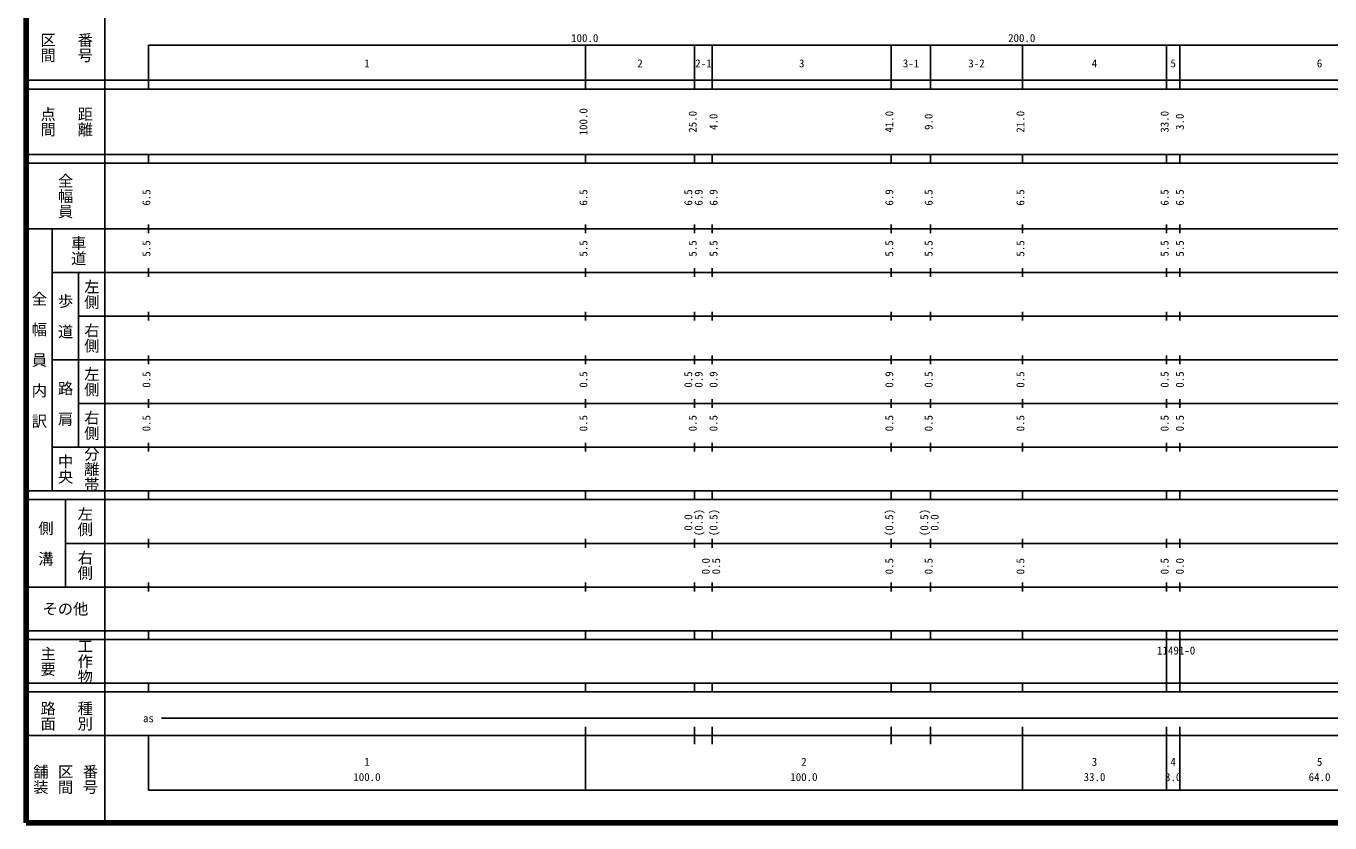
# Model space of a CAD drawing. Units: millimetres on the paper, enlarged 1000 times. Extents: x 40000 to 680000, y 20000 to 380000.
# Drawn here: x 40000 to 338373, y 20000 to 202409 of the extents above; entities that cross this region are included whole.
import ezdxf
from ezdxf.enums import TextEntityAlignment as Align

# ---------------------------------------------------------------- set-up
doc = ezdxf.new("R2010")
doc.units = ezdxf.units.MM
doc.header["$LTSCALE"] = 1000
doc.layers.add('M-TTL', color=2, linetype='Continuous', lineweight=140)
doc.layers.add('M-TTL-BAND', color=7, linetype='Continuous', lineweight=25)
doc.styles.add('@ＭＳ ゴシック', font='')
doc.styles.add('ＭＳ ゴシック', font='')
doc.styles.get('@ＭＳ ゴシック').set_extended_font_data('@MS Gothic')
doc.styles.get('ＭＳ ゴシック').set_extended_font_data('MS Gothic')

msp = doc.modelspace()

# ---------------------------------------------------------------- linework, layer by layer
at = {"layer": 'M-TTL'}
for p, q in [((40000, 380000), (40000, 20000)), ((40000, 20000), (680000, 20000))]:
    msp.add_line(p, q, dxfattribs=at)
at = {"layer": 'M-TTL-BAND'}
for p, q in [((58000, 370000), (58000, 20000)), ((68000, 198000), (579000, 198000)), ((68000, 198000), (68000, 188000)), ((168000, 188000), (168000, 198000)), ((193000, 188000), (193000, 198000)), ((197000, 188000), (197000, 198000)), ((238000, 188000), (238000, 198000)), ((247000, 188000), (247000, 198000)), ((268000, 188000), (268000, 198000)), ((301000, 188000), (301000, 198000)), ((304000, 188000), (304000, 198000)), ((40000, 190000), (579000, 190000)), ((40000, 188000), (579000, 188000)), ((40000, 173000), (579000, 173000)), ((40000, 171000), (579000, 171000)), ((68000, 171000), (68000, 173000)), ((168000, 171000), (168000, 173000)), ((193000, 171000), (193000, 173000)), ((197000, 171000), (197000, 173000)), ((238000, 171000), (238000, 173000)), ((247000, 171000), (247000, 173000)), ((268000, 171000), (268000, 173000)), ((301000, 171000), (301000, 173000)), ((304000, 171000), (304000, 173000)), ((40000, 156000), (579000, 156000)), ((46000, 96000), (46000, 156000)), ((68000, 155000), (68000, 157000)), ((168000, 155000), (168000, 157000)), ((193000, 155000), (193000, 157000)), ((197000, 155000), (197000, 157000)), ((238000, 155000), (238000, 157000)), ((247000, 155000), (247000, 157000)), ((268000, 155000), (268000, 157000)), ((301000, 155000), (301000, 157000)), ((304000, 155000), (304000, 157000)), ((68000, 145000), (68000, 147000)), ((168000, 145000), (168000, 147000)), ((193000, 145000), (193000, 147000)), ((197000, 145000), (197000, 147000)), ((238000, 145000), (238000, 147000)), ((247000, 145000), (247000, 147000)), ((268000, 145000), (268000, 147000)), ((301000, 145000), (301000, 147000)), ((304000, 145000), (304000, 147000)), ((46000, 146000), (579000, 146000)), ((52000, 146000), (52000, 106000)), ((52000, 136000), (579000, 136000)), ((68000, 135000), (68000, 137000)), ((168000, 135000), (168000, 137000)), ((193000, 135000), (193000, 137000)), ((197000, 135000), (197000, 137000)), ((238000, 135000), (238000, 137000)), ((247000, 135000), (247000, 137000)), ((268000, 135000), (268000, 137000)), ((301000, 135000), (301000, 137000)), ((304000, 135000), (304000, 137000)), ((46000, 126000), (579000, 126000)), ((68000, 125000), (68000, 127000)), ((168000, 125000), (168000, 127000)), ((193000, 125000), (193000, 127000)), ((197000, 125000), (197000, 127000)), ((238000, 125000), (238000, 127000)), ((247000, 125000), (247000, 127000)), ((268000, 125000), (268000, 127000)), ((301000, 125000), (301000, 127000)), ((304000, 125000), (304000, 127000)), ((68000, 115000), (68000, 117000)), ((168000, 115000), (168000, 117000)), ((193000, 115000), (193000, 117000)), ((197000, 115000), (197000, 117000)), ((238000, 115000), (238000, 117000)), ((247000, 115000), (247000, 117000)), ((268000, 115000), (268000, 117000)), ((301000, 115000), (301000, 117000)), ((304000, 115000), (304000, 117000)), ((52000, 116000), (579000, 116000)), ((46000, 106000), (579000, 106000)), ((68000, 105000), (68000, 107000)), ((168000, 105000), (168000, 107000)), ((193000, 105000), (193000, 107000)), ((197000, 105000), (197000, 107000)), ((238000, 105000), (238000, 107000)), ((247000, 105000), (247000, 107000)), ((268000, 105000), (268000, 107000)), ((301000, 105000), (301000, 107000)), ((304000, 105000), (304000, 107000)), ((40000, 96000), (579000, 96000)), ((68000, 94000), (68000, 96000)), ((168000, 94000), (168000, 96000)), ((193000, 94000), (193000, 96000)), ((197000, 94000), (197000, 96000)), ((238000, 94000), (238000, 96000)), ((247000, 94000), (247000, 96000)), ((268000, 94000), (268000, 96000)), ((301000, 94000), (301000, 96000)), ((304000, 94000), (304000, 96000)), ((40000, 94000), (579000, 94000)), ((49000, 94000), (49000, 74000)), ((49000, 84000), (579000, 84000)), ((68000, 83000), (68000, 85000)), ((168000, 83000), (168000, 85000)), ((193000, 83000), (193000, 85000)), ((197000, 83000), (197000, 85000)), ((238000, 83000), (238000, 85000)), ((247000, 83000), (247000, 85000)), ((268000, 83000), (268000, 85000)), ((301000, 83000), (301000, 85000)), ((304000, 83000), (304000, 85000)), ((68000, 73000), (68000, 75000)), ((168000, 73000), (168000, 75000)), ((193000, 73000), (193000, 75000)), ((197000, 73000), (197000, 75000)), ((238000, 73000), (238000, 75000)), ((247000, 73000), (247000, 75000)), ((268000, 73000), (268000, 75000)), ((301000, 73000), (301000, 75000)), ((304000, 73000), (304000, 75000)), ((40000, 74000), (579000, 74000)), ((40000, 64000), (579000, 64000)), ((68000, 62000), (68000, 64000)), ((168000, 62000), (168000, 64000)), ((193000, 62000), (193000, 64000)), ((197000, 62000), (197000, 64000)), ((238000, 62000), (238000, 64000)), ((247000, 62000), (247000, 64000)), ((268000, 62000), (268000, 64000)), ((301000, 62000), (301000, 64000)), ((304000, 62000), (304000, 64000)), ((40000, 62000), (579000, 62000)), ((301000, 52000), (301000, 62000)), ((304000, 52000), (304000, 62000)), ((40000, 52000), (579000, 52000)), ((68000, 50000), (68000, 52000)), ((168000, 50000), (168000, 52000)), ((193000, 50000), (193000, 52000)), ((197000, 50000), (197000, 52000)), ((238000, 50000), (238000, 52000)), ((247000, 50000), (247000, 52000)), ((268000, 50000), (268000, 52000)), ((301000, 50000), (301000, 52000)), ((304000, 50000), (304000, 52000)), ((40000, 50000), (579000, 50000)), ((71000, 44000), (565000, 44000)), ((168000, 27500), (168000, 42000)), ((193000, 38000), (193000, 42000)), ((197000, 38000), (197000, 42000)), ((238000, 38000), (238000, 42000)), ((247000, 38000), (247000, 42000)), ((268000, 27500), (268000, 42000)), ((301000, 27500), (301000, 42000)), ((304000, 27500), (304000, 42000)), ((40000, 40000), (579000, 40000)), ((68000, 40000), (68000, 27500)), ((68000, 27500), (579000, 27500))]:
    msp.add_line(p, q, dxfattribs=at)

# ---------------------------------------------------------------- texts
at = {"layer": 'M-TTL-BAND', "style": '@ＭＳ ゴシック'}
for s, p in [('区間', (45000, 197500)), ('番号', (53500, 197500)), ('点間', (45000, 180500)), ('距離', (53500, 180500)), ('全幅員', (49000, 163500)), ('車道', (52000, 151000)), ('左側', (55000, 141000)), ('全\u3000幅\u3000員\u3000内\u3000訳', (43000, 126000)), ('歩\u3000道', (49000, 136000)), ('右側', (55000, 131000)), ('左側', (55000, 121000)), ('路\u3000肩', (49000, 116000)), ('右側', (55000, 111000)), ('分離帯', (55000, 101000)), ('中央', (49000, 101000)), ('左側', (53500, 89000)), ('側\u3000溝', (44500, 84000)), ('右側', (53500, 79000)), ('主要', (45000, 57000)), ('工作物', (53500, 57000)), ('路面', (45000, 44500)), ('種別', (53500, 44500)), ('舗装', (43333, 30000)), ('区間', (49000, 30000)), ('番号', (54667, 30000))]:
    msp.add_text(s, height=2566, rotation=270, dxfattribs=at).set_placement(p, align=Align.MIDDLE_CENTER)
at = {"layer": 'M-TTL-BAND', "style": 'ＭＳ ゴシック'}
for s, p in [('100.0', (167844, 198195)), ('200.0', (267844, 198195)), ('1', (118000, 192405)), ('2', (180500, 192405)), ('2-1', (195000, 192405)), ('3', (217500, 192405)), ('3-1', (242500, 192405)), ('3-2', (257500, 192405)), ('4', (284500, 192405)), ('5', (302500, 192405)), ('6', (336000, 192405)), ('as', (68000, 42500)), ('1', (118000, 32523)), ('2', (218000, 32523)), ('3', (284500, 32523)), ('4', (302500, 32523)), ('5', (336000, 32523)), ('100.0', (118000, 29033)), ('100.0', (218000, 29033)), ('33.0', (284500, 29033)), ('3.0', (302500, 29033)), ('64.0', (336000, 29033))]:
    msp.add_text(s, height=1833, dxfattribs=at).set_placement(p, align=Align.BOTTOM_CENTER)
for s, p in [('100.0', (169000, 180500)), ('25.0', (194000, 180500)), ('4.0', (198777, 180500)), ('41.0', (239000, 180500)), ('9.0', (248000, 180500)), ('21.0', (269000, 180500)), ('33.0', (302000, 180500)), ('3.0', (305486, 180500)), ('6.5', (69000, 163174)), ('6.5', (169000, 163174)), ('6.5', (193000, 163174)), ('6.9', (195370, 163174)), ('6.9', (198777, 163174)), ('6.9', (239000, 163174)), ('6.5', (248000, 163174)), ('6.5', (269000, 163174)), ('6.5', (302000, 163174)), ('6.5', (305486, 163174)), ('5.5', (69000, 151500)), ('5.5', (169000, 151500)), ('5.5', (194000, 151500)), ('5.5', (198777, 151500)), ('5.5', (239000, 151500)), ('5.5', (248000, 151500)), ('5.5', (269000, 151500)), ('5.5', (302000, 151500)), ('5.5', (305486, 151500)), ('0.5', (69000, 121500)), ('0.5', (169000, 121500)), ('0.5', (193000, 121500)), ('0.9', (195370, 121500)), ('0.9', (198777, 121500)), ('0.9', (239000, 121500)), ('0.5', (248000, 121500)), ('0.5', (269000, 121500)), ('0.5', (302000, 121500)), ('0.5', (305486, 121500)), ('0.5', (69000, 111500)), ('0.5', (169000, 111500)), ('0.5', (194000, 111500)), ('0.5', (198777, 111500)), ('0.5', (239000, 111500)), ('0.5', (248000, 111500)), ('0.5', (269000, 111500)), ('0.5', (302000, 111500)), ('0.5', (305486, 111500)), ('0.0', (193000, 88764)), ('(0.5)', (195370, 88764)), ('(0.5)', (198777, 88764)), ('(0.5)', (239000, 88764)), ('(0.5)', (247000, 88764)), ('0.0', (249370, 88764)), ('0.0', (197000, 78764)), ('0.5', (199370, 78764)), ('0.5', (239000, 78764)), ('0.5', (248000, 78764)), ('0.5', (269000, 78764)), ('0.5', (302000, 78764)), ('0.0', (305486, 78764))]:
    msp.add_text(s, height=1833, rotation=90, dxfattribs=at).set_placement(p, align=Align.BOTTOM_CENTER)
msp.add_text('その他', height=2566, dxfattribs=at).set_placement((49000, 69000), align=Align.MIDDLE_CENTER)
msp.add_text('11491-0', height=1833, dxfattribs=at).set_placement((298816, 58000), align=Align.BOTTOM_LEFT)

doc.saveas('drawing.dxf')
